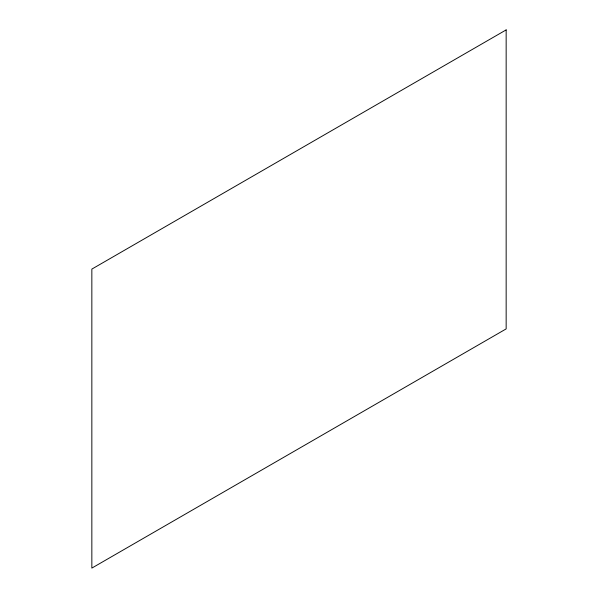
<?xml version="1.0" encoding="UTF-8"?>
<svg xmlns="http://www.w3.org/2000/svg" width="598" height="598" viewBox="0 0 598 598"><rect width="100%" height="100%" fill="white"/><g stroke="black" fill="none" stroke-linecap="round" stroke-linejoin="round"><path stroke-width="0.9" d="M506.155 29.9L91.845 269.1L91.845 568.1L506.155 328.9L506.155 29.9"/></g></svg>
